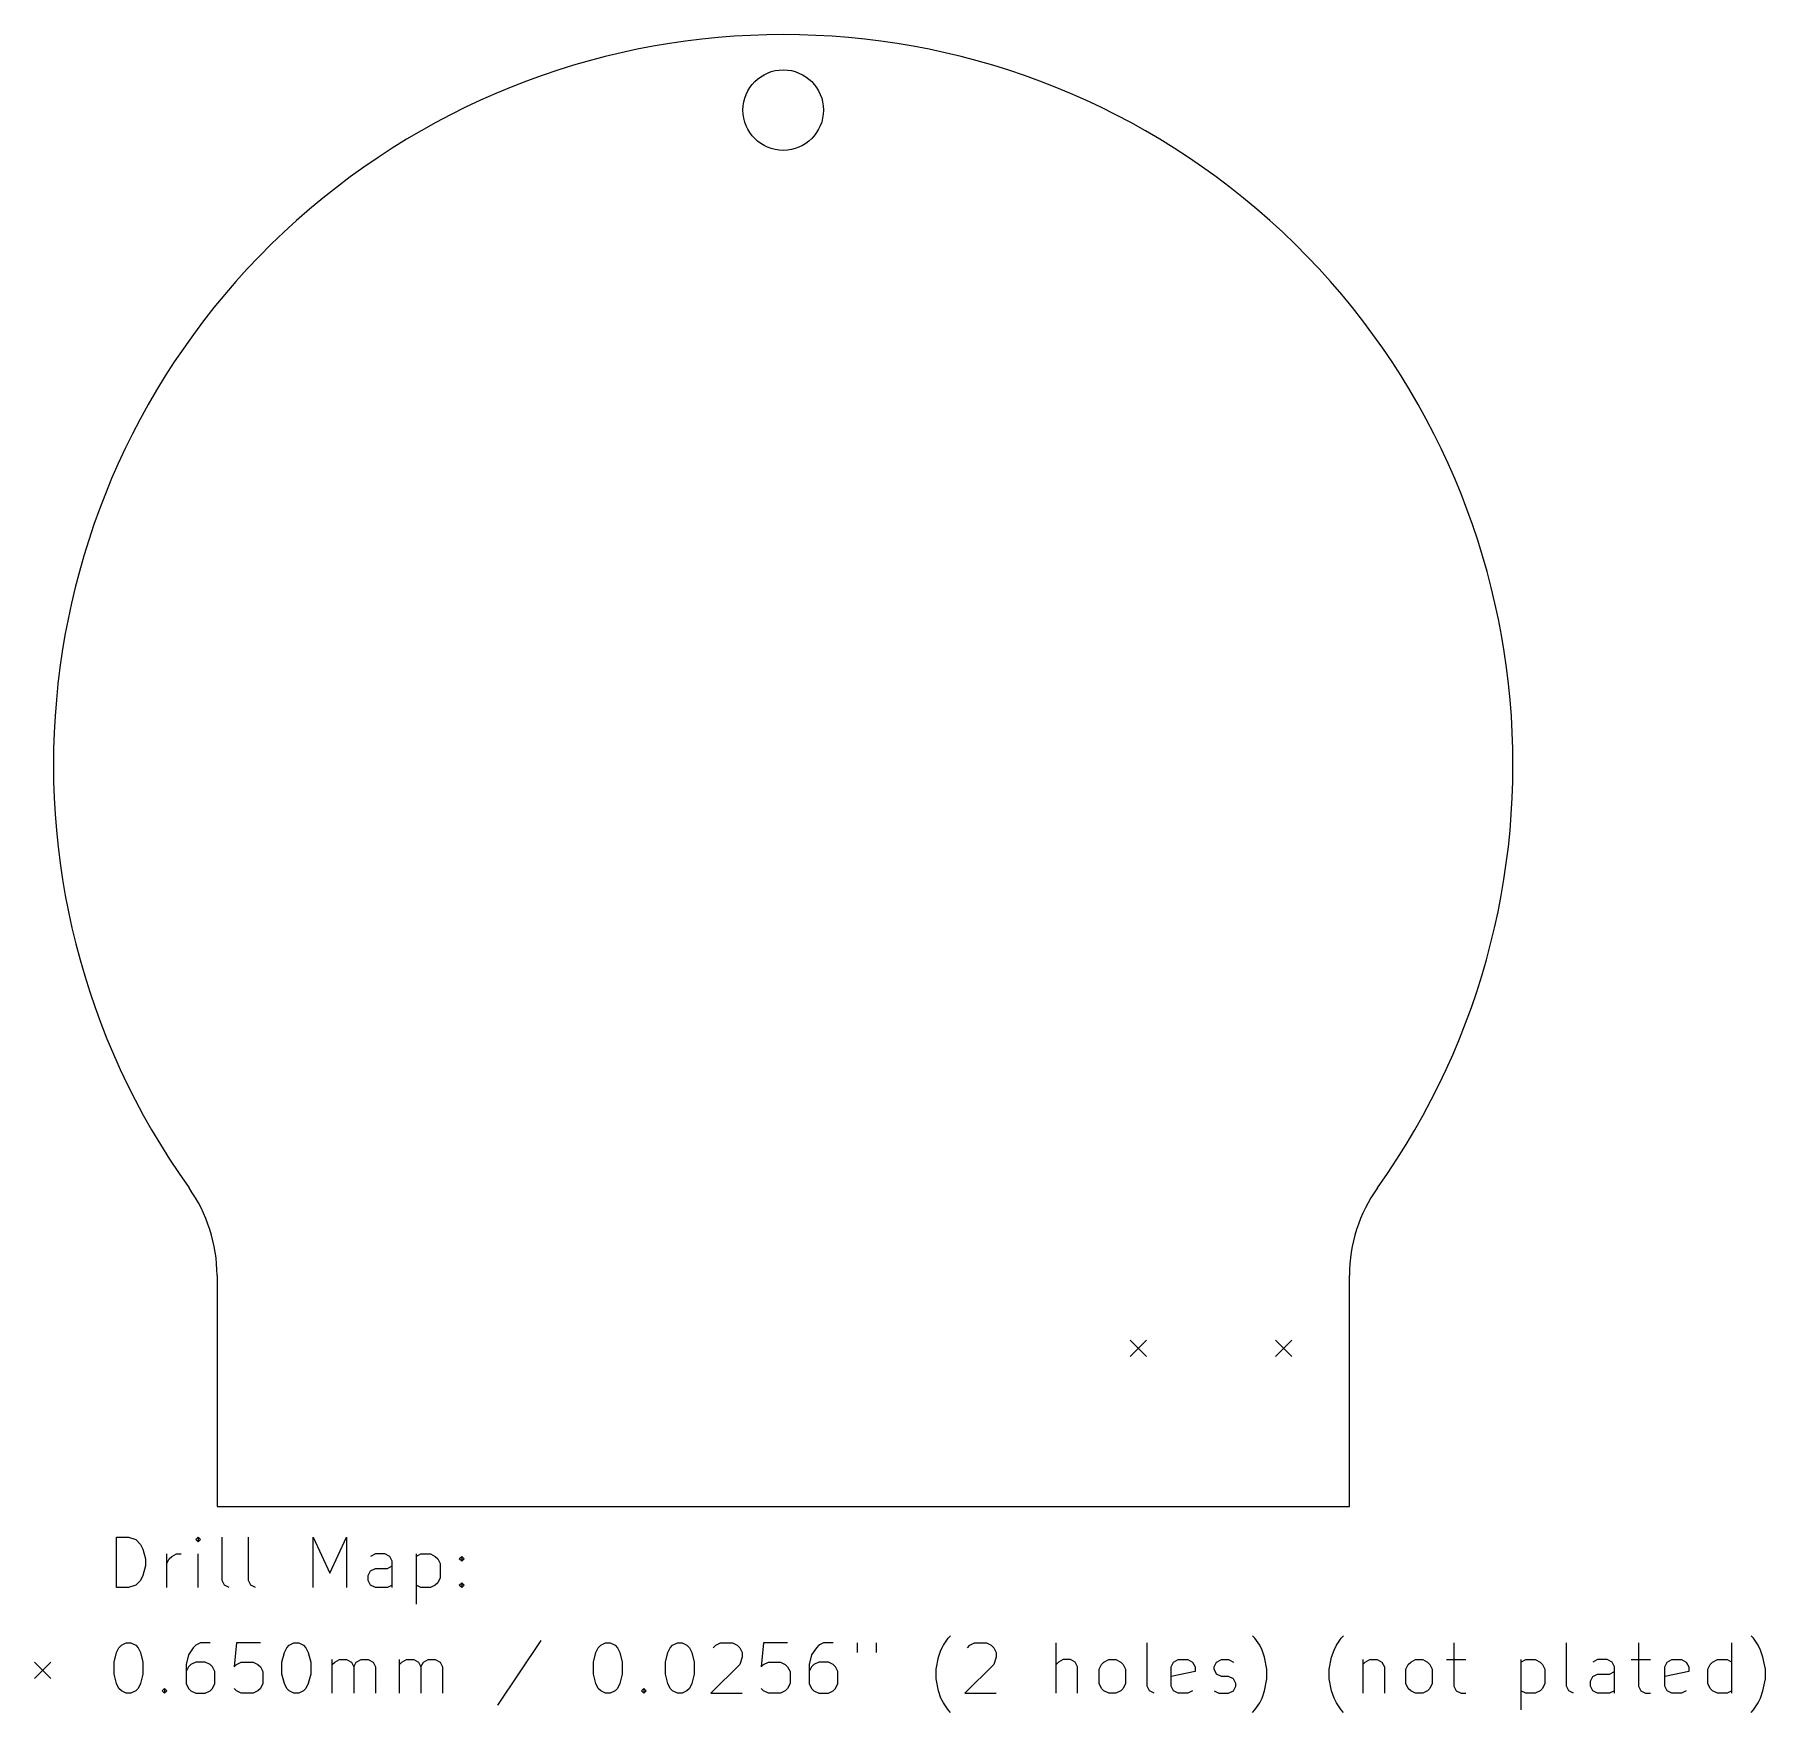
# Model space of a CAD drawing. Extents: x -29.8 to 39, y -37.7 to 29.
import ezdxf

# ---------------------------------------------------------------- set-up
doc = ezdxf.new("R2010")
doc.units = 0
doc.layers.add('BLACK', color=7, linetype='CONTINUOUS')

msp = doc.modelspace()

# ---------------------------------------------------------------- linework, layer by layer
at = {"layer": 'BLACK', "linetype": 'CONTINUOUS'}
for p, q in [((-22.5, -20.3163), (-22.5, -29.5)), ((22.5, -29.5), (22.5, -20.3163)), ((13.785, -22.885), (14.435, -23.535)), ((14.435, -22.885), (13.785, -23.535)), ((19.565, -22.885), (20.215, -23.535)), ((20.215, -22.885), (19.565, -23.535)), ((-22.5, -29.5), (22.5, -29.5)), ((-26.4922, -32.7148), (-26.4922, -30.7148)), ((-26.4922, -30.7148), (-26.016, -30.7148)), ((-26.016, -30.7148), (-25.7303, -30.8101)), ((-25.7303, -30.8101), (-25.5398, -31.0006)), ((-23.2541, -30.7148), (-23.3494, -30.8101)), ((-23.3494, -30.8101), (-23.2541, -30.9053)), ((-23.1589, -30.8101), (-23.2541, -30.7148)), ((-23.2541, -30.7148), (-23.2541, -30.9053)), ((-23.2541, -30.9053), (-23.1589, -30.8101)), ((-22.3018, -32.4291), (-22.3018, -30.7148)), ((-21.2541, -32.4291), (-21.2541, -30.7148)), ((-18.6827, -32.7148), (-18.6827, -30.7148)), ((-18.6827, -30.7148), (-18.016, -32.1434)), ((-18.016, -32.1434), (-17.3494, -30.7148)), ((-17.3494, -30.7148), (-17.3494, -32.7148)), ((-25.5398, -31.0006), (-25.4446, -31.191)), ((-25.4446, -31.191), (-25.3494, -31.572)), ((-25.3494, -31.572), (-25.3494, -31.8577)), ((-24.4922, -32.7148), (-24.4922, -31.3815)), ((-24.4922, -31.7625), (-24.397, -31.572)), ((-24.397, -31.572), (-24.3018, -31.4767)), ((-24.3018, -31.4767), (-24.1113, -31.3815)), ((-24.1113, -31.3815), (-23.9208, -31.3815)), ((-23.2541, -32.7148), (-23.2541, -31.3815)), ((-16.2065, -31.3815), (-16.397, -31.4767)), ((-15.8256, -31.3815), (-16.2065, -31.3815)), ((-15.6351, -31.4767), (-15.8256, -31.3815)), ((-15.5398, -31.6672), (-15.6351, -31.4767)), ((-14.5875, -31.3815), (-14.5875, -33.3815)), ((-14.5875, -31.4767), (-14.397, -31.3815)), ((-14.397, -31.3815), (-14.016, -31.3815)), ((-14.016, -31.3815), (-13.8256, -31.4767)), ((-13.8256, -31.4767), (-13.7303, -31.572)), ((-13.7303, -31.572), (-13.6351, -31.7625)), ((-12.8732, -31.572), (-12.7779, -31.4767)), ((-12.7779, -31.6672), (-12.8732, -31.572)), ((-12.7779, -31.4767), (-12.6827, -31.572)), ((-12.7779, -31.4767), (-12.7779, -31.6672)), ((-12.6827, -31.572), (-12.7779, -31.6672)), ((-25.4446, -32.2386), (-25.5398, -32.4291)), ((-25.3494, -31.8577), (-25.4446, -32.2386)), ((-16.4922, -32.2386), (-16.397, -32.0482)), ((-16.4922, -32.4291), (-16.4922, -32.2386)), ((-16.397, -32.0482), (-16.2065, -31.9529)), ((-16.2065, -31.9529), (-15.7303, -31.9529)), ((-15.7303, -31.9529), (-15.5398, -31.8577)), ((-15.5398, -32.7148), (-15.5398, -31.6672)), ((-13.6351, -31.7625), (-13.6351, -32.3339)), ((-26.016, -32.7148), (-26.4922, -32.7148)), ((-25.7303, -32.6196), (-26.016, -32.7148)), ((-25.5398, -32.4291), (-25.7303, -32.6196)), ((-22.2065, -32.6196), (-22.3018, -32.4291)), ((-22.016, -32.7148), (-22.2065, -32.6196)), ((-21.1589, -32.6196), (-21.2541, -32.4291)), ((-20.9684, -32.7148), (-21.1589, -32.6196)), ((-16.397, -32.6196), (-16.4922, -32.4291)), ((-16.2065, -32.7148), (-16.397, -32.6196)), ((-15.7303, -32.7148), (-16.2065, -32.7148)), ((-15.5398, -32.6196), (-15.7303, -32.7148)), ((-14.397, -32.7148), (-14.5875, -32.6196)), ((-14.016, -32.7148), (-14.397, -32.7148)), ((-13.8256, -32.6196), (-14.016, -32.7148)), ((-13.7303, -32.5244), (-13.8256, -32.6196)), ((-13.6351, -32.3339), (-13.7303, -32.5244)), ((-12.8732, -32.6196), (-12.7779, -32.5244)), ((-12.7779, -32.7148), (-12.8732, -32.6196)), ((-12.7779, -32.5244), (-12.6827, -32.6196)), ((-12.7779, -32.5244), (-12.7779, -32.7148)), ((-12.6827, -32.6196), (-12.7779, -32.7148)), ((-26.397, -35.1053), (-26.3018, -35.0101)), ((-26.3018, -35.0101), (-26.1113, -34.9148)), ((-26.1113, -34.9148), (-25.9208, -34.9148)), ((-25.9208, -34.9148), (-25.7303, -35.0101)), ((-25.7303, -35.0101), (-25.6351, -35.1053)), ((-23.3494, -35.0101), (-23.4446, -35.1053)), ((-23.1589, -34.9148), (-23.3494, -35.0101)), ((-22.7779, -34.9148), (-23.1589, -34.9148)), ((-21.7303, -34.9148), (-21.8256, -35.8672)), ((-20.7779, -34.9148), (-21.7303, -34.9148)), ((-19.7303, -35.1053), (-19.6351, -35.0101)), ((-19.6351, -35.0101), (-19.4446, -34.9148)), ((-19.4446, -34.9148), (-19.2541, -34.9148)), ((-19.2541, -34.9148), (-19.0637, -35.0101)), ((-19.0637, -35.0101), (-18.9684, -35.1053)), ((-9.63509, -34.8196), (-11.3494, -37.391)), ((-7.34937, -35.1053), (-7.25413, -35.0101)), ((-7.25413, -35.0101), (-7.06366, -34.9148)), ((-7.06366, -34.9148), (-6.87318, -34.9148)), ((-6.87318, -34.9148), (-6.6827, -35.0101)), ((-6.6827, -35.0101), (-6.58747, -35.1053)), ((-4.49223, -35.1053), (-4.39699, -35.0101)), ((-4.39699, -35.0101), (-4.20651, -34.9148)), ((-4.20651, -34.9148), (-4.01604, -34.9148)), ((-4.01604, -34.9148), (-3.82556, -35.0101)), ((-3.82556, -35.0101), (-3.73032, -35.1053)), ((-2.77794, -35.1053), (-2.6827, -35.0101)), ((-2.6827, -35.0101), (-2.49223, -34.9148)), ((-2.49223, -34.9148), (-2.01604, -34.9148)), ((-2.01604, -34.9148), (-1.82556, -35.0101)), ((-1.82556, -35.0101), (-1.73032, -35.1053)), ((-0.77794, -34.9148), (-0.87318, -35.8672)), ((0.17444, -34.9148), (-0.77794, -34.9148)), ((1.41253, -35.0101), (1.31729, -35.1053)), ((1.60301, -34.9148), (1.41253, -35.0101)), ((1.98396, -34.9148), (1.60301, -34.9148)), ((2.93634, -34.9148), (2.93634, -35.2958)), ((3.69825, -34.9148), (3.69825, -35.2958)), ((6.26968, -35.2006), (6.36491, -35.0101)), ((6.36491, -35.0101), (6.55539, -34.7244)), ((6.55539, -34.7244), (6.65063, -34.6291)), ((7.31729, -35.1053), (7.41253, -35.0101)), ((7.41253, -35.0101), (7.60301, -34.9148)), ((7.60301, -34.9148), (8.0792, -34.9148)), ((8.0792, -34.9148), (8.26968, -35.0101)), ((8.26968, -35.0101), (8.36491, -35.1053)), ((10.8411, -36.9148), (10.8411, -34.9148)), ((14.4602, -36.6291), (14.4602, -34.9148)), ((18.7459, -34.7244), (18.6506, -34.6291)), ((18.9363, -35.0101), (18.7459, -34.7244)), ((19.0316, -35.2006), (18.9363, -35.0101)), ((21.8887, -35.2006), (21.984, -35.0101)), ((21.984, -35.0101), (22.1744, -34.7244)), ((22.1744, -34.7244), (22.2697, -34.6291)), ((26.6506, -34.9148), (26.6506, -36.6291)), ((31.1268, -36.6291), (31.1268, -34.9148)), ((33.984, -34.9148), (33.984, -36.6291)), ((37.6983, -36.9148), (37.6983, -34.9148)), ((38.5554, -34.7244), (38.4602, -34.6291)), ((38.7459, -35.0101), (38.5554, -34.7244)), ((38.8411, -35.2006), (38.7459, -35.0101)), ((-29.75, -35.675), (-29.1, -36.325)), ((-29.1, -35.675), (-29.75, -36.325)), ((-26.5875, -35.6767), (-26.4922, -35.2958)), ((-26.5875, -36.1529), (-26.5875, -35.6767)), ((-26.4922, -35.2958), (-26.397, -35.1053)), ((-25.6351, -35.1053), (-25.5398, -35.2958)), ((-25.5398, -35.2958), (-25.4446, -35.6767)), ((-25.4446, -35.6767), (-25.4446, -36.1529)), ((-23.6351, -35.391), (-23.7303, -35.772)), ((-23.4446, -35.1053), (-23.6351, -35.391)), ((-23.3494, -35.6767), (-23.5398, -35.772)), ((-22.9684, -35.6767), (-23.3494, -35.6767)), ((-22.7779, -35.772), (-22.9684, -35.6767)), ((-21.7303, -35.772), (-21.5398, -35.6767)), ((-21.5398, -35.6767), (-21.0637, -35.6767)), ((-21.0637, -35.6767), (-20.8732, -35.772)), ((-19.9208, -35.6767), (-19.8256, -35.2958)), ((-19.9208, -36.1529), (-19.9208, -35.6767)), ((-19.8256, -35.2958), (-19.7303, -35.1053)), ((-18.9684, -35.1053), (-18.8732, -35.2958)), ((-18.8732, -35.2958), (-18.7779, -35.6767)), ((-18.7779, -35.6767), (-18.7779, -36.1529)), ((-17.9208, -36.9148), (-17.9208, -35.5815)), ((-17.9208, -35.772), (-17.8256, -35.6767)), ((-17.8256, -35.6767), (-17.6351, -35.5815)), ((-17.6351, -35.5815), (-17.3494, -35.5815)), ((-17.3494, -35.5815), (-17.1589, -35.6767)), ((-17.1589, -35.6767), (-17.0637, -35.8672)), ((-17.0637, -35.8672), (-16.9684, -35.6767)), ((-16.9684, -35.6767), (-16.7779, -35.5815)), ((-16.7779, -35.5815), (-16.4922, -35.5815)), ((-16.4922, -35.5815), (-16.3018, -35.6767)), ((-16.3018, -35.6767), (-16.2065, -35.8672)), ((-15.2541, -36.9148), (-15.2541, -35.5815)), ((-15.2541, -35.772), (-15.1589, -35.6767)), ((-15.1589, -35.6767), (-14.9684, -35.5815)), ((-14.9684, -35.5815), (-14.6827, -35.5815)), ((-14.6827, -35.5815), (-14.4922, -35.6767)), ((-14.4922, -35.6767), (-14.397, -35.8672)), ((-14.397, -35.8672), (-14.3018, -35.6767)), ((-14.3018, -35.6767), (-14.1113, -35.5815)), ((-14.1113, -35.5815), (-13.8256, -35.5815)), ((-13.8256, -35.5815), (-13.6351, -35.6767)), ((-13.6351, -35.6767), (-13.5398, -35.8672)), ((-7.53985, -35.6767), (-7.44461, -35.2958)), ((-7.53985, -36.1529), (-7.53985, -35.6767)), ((-7.44461, -35.2958), (-7.34937, -35.1053)), ((-6.58747, -35.1053), (-6.49223, -35.2958)), ((-6.49223, -35.2958), (-6.39699, -35.6767)), ((-6.39699, -35.6767), (-6.39699, -36.1529)), ((-4.6827, -35.6767), (-4.58747, -35.2958)), ((-4.6827, -36.1529), (-4.6827, -35.6767)), ((-4.58747, -35.2958), (-4.49223, -35.1053)), ((-3.73032, -35.1053), (-3.63509, -35.2958)), ((-3.63509, -35.2958), (-3.53985, -35.6767)), ((-3.53985, -35.6767), (-3.53985, -36.1529)), ((-1.73032, -35.1053), (-1.63509, -35.2958)), ((-1.63509, -35.4863), (-1.73032, -35.772)), ((-1.63509, -35.2958), (-1.63509, -35.4863)), ((-0.77794, -35.772), (-0.58747, -35.6767)), ((-0.58747, -35.6767), (-0.11128, -35.6767)), ((-0.11128, -35.6767), (0.0792, -35.772)), ((1.12682, -35.391), (1.03158, -35.772)), ((1.31729, -35.1053), (1.12682, -35.391)), ((1.41253, -35.6767), (1.22206, -35.772)), ((1.79348, -35.6767), (1.41253, -35.6767)), ((1.98396, -35.772), (1.79348, -35.6767)), ((6.0792, -35.9625), (6.17444, -35.4863)), ((6.17444, -35.4863), (6.26968, -35.2006)), ((8.36491, -35.1053), (8.46015, -35.2958)), ((8.46015, -35.4863), (8.36491, -35.772)), ((8.46015, -35.2958), (8.46015, -35.4863)), ((10.9363, -35.6767), (10.8411, -35.772)), ((11.1268, -35.5815), (10.9363, -35.6767)), ((11.4125, -35.5815), (11.1268, -35.5815)), ((11.603, -35.6767), (11.4125, -35.5815)), ((11.6982, -35.8672), (11.603, -35.6767)), ((12.6506, -35.772), (12.7459, -35.6767)), ((12.7459, -35.6767), (12.9363, -35.5815)), ((12.9363, -35.5815), (13.2221, -35.5815)), ((13.2221, -35.5815), (13.4125, -35.6767)), ((13.4125, -35.6767), (13.5078, -35.772)), ((15.4125, -35.8672), (15.5078, -35.6767)), ((15.5078, -35.6767), (15.6982, -35.5815)), ((15.6982, -35.5815), (16.0792, -35.5815)), ((16.0792, -35.5815), (16.2697, -35.6767)), ((16.2697, -35.6767), (16.3649, -35.8672)), ((17.1268, -35.8672), (17.2221, -35.6767)), ((17.2221, -35.6767), (17.4125, -35.5815)), ((17.4125, -35.5815), (17.6982, -35.5815)), ((17.6982, -35.5815), (17.8887, -35.6767)), ((19.1268, -35.4863), (19.0316, -35.2006)), ((19.2221, -35.9625), (19.1268, -35.4863)), ((21.6982, -35.9625), (21.7935, -35.4863)), ((21.7935, -35.4863), (21.8887, -35.2006)), ((23.0316, -35.5815), (23.0316, -36.9148)), ((23.0316, -35.772), (23.1268, -35.6767)), ((23.1268, -35.6767), (23.3173, -35.5815)), ((23.3173, -35.5815), (23.603, -35.5815)), ((23.603, -35.5815), (23.7935, -35.6767)), ((23.7935, -35.6767), (23.8887, -35.8672)), ((24.8411, -35.772), (24.9363, -35.6767)), ((24.9363, -35.6767), (25.1268, -35.5815)), ((25.1268, -35.5815), (25.4125, -35.5815)), ((25.4125, -35.5815), (25.603, -35.6767)), ((25.603, -35.6767), (25.6982, -35.772)), ((26.3649, -35.5815), (27.1268, -35.5815)), ((29.3173, -35.5815), (29.3173, -37.5815)), ((29.3173, -35.6767), (29.5078, -35.5815)), ((29.5078, -35.5815), (29.8887, -35.5815)), ((29.8887, -35.5815), (30.0792, -35.6767)), ((30.0792, -35.6767), (30.1744, -35.772)), ((32.3649, -35.5815), (32.1744, -35.6767)), ((32.7459, -35.5815), (32.3649, -35.5815)), ((32.9363, -35.6767), (32.7459, -35.5815)), ((33.0316, -35.8672), (32.9363, -35.6767)), ((33.6983, -35.5815), (34.4602, -35.5815)), ((35.0316, -35.8672), (35.1268, -35.6767)), ((35.1268, -35.6767), (35.3173, -35.5815)), ((35.3173, -35.5815), (35.6983, -35.5815)), ((35.6983, -35.5815), (35.8887, -35.6767)), ((35.8887, -35.6767), (35.984, -35.8672)), ((36.8411, -35.772), (36.9363, -35.6767)), ((36.9363, -35.6767), (37.1268, -35.5815)), ((37.1268, -35.5815), (37.5078, -35.5815)), ((37.5078, -35.5815), (37.6983, -35.6767)), ((38.9363, -35.4863), (38.8411, -35.2006)), ((39.0316, -35.9625), (38.9363, -35.4863)), ((-26.4922, -36.5339), (-26.5875, -36.1529)), ((-25.4446, -36.1529), (-25.5398, -36.5339)), ((-23.7303, -35.772), (-23.7303, -36.5339)), ((-23.6351, -35.8672), (-23.7303, -36.0577)), ((-23.5398, -35.772), (-23.6351, -35.8672)), ((-22.6827, -35.8672), (-22.7779, -35.772)), ((-22.5875, -36.0577), (-22.6827, -35.8672)), ((-22.5875, -36.5339), (-22.5875, -36.0577)), ((-21.8256, -35.8672), (-21.7303, -35.772)), ((-20.8732, -35.772), (-20.7779, -35.8672)), ((-20.7779, -35.8672), (-20.6827, -36.0577)), ((-20.6827, -36.0577), (-20.6827, -36.5339)), ((-19.8256, -36.5339), (-19.9208, -36.1529)), ((-18.7779, -36.1529), (-18.8732, -36.5339)), ((-17.0637, -35.8672), (-17.0637, -36.9148)), ((-16.2065, -35.8672), (-16.2065, -36.9148)), ((-14.397, -35.8672), (-14.397, -36.9148)), ((-13.5398, -35.8672), (-13.5398, -36.9148)), ((-7.44461, -36.5339), (-7.53985, -36.1529)), ((-6.39699, -36.1529), (-6.49223, -36.5339)), ((-4.58747, -36.5339), (-4.6827, -36.1529)), ((-3.53985, -36.1529), (-3.63509, -36.5339)), ((-1.73032, -35.772), (-2.87318, -36.9148)), ((-0.87318, -35.8672), (-0.77794, -35.772)), ((0.0792, -35.772), (0.17444, -35.8672)), ((0.17444, -35.8672), (0.26967, -36.0577)), ((0.26967, -36.0577), (0.26967, -36.5339)), ((1.03158, -35.772), (1.03158, -36.5339)), ((1.12682, -35.8672), (1.03158, -36.0577)), ((1.22206, -35.772), (1.12682, -35.8672)), ((2.0792, -35.8672), (1.98396, -35.772)), ((2.17444, -36.0577), (2.0792, -35.8672)), ((2.17444, -36.5339), (2.17444, -36.0577)), ((6.0792, -36.3434), (6.0792, -35.9625)), ((6.17444, -36.8196), (6.0792, -36.3434)), ((8.36491, -35.772), (7.22206, -36.9148)), ((11.6982, -36.9148), (11.6982, -35.8672)), ((12.5554, -35.9625), (12.6506, -35.772)), ((12.5554, -36.5339), (12.5554, -35.9625)), ((13.5078, -35.772), (13.603, -35.9625)), ((13.603, -35.9625), (13.603, -36.5339)), ((15.4125, -36.6291), (15.4125, -35.8672)), ((16.3649, -36.0577), (15.4125, -36.2482)), ((16.3649, -35.8672), (16.3649, -36.0577)), ((17.1268, -35.9625), (17.1268, -35.8672)), ((17.2221, -36.1529), (17.1268, -35.9625)), ((17.4125, -36.2482), (17.2221, -36.1529)), ((17.6982, -36.2482), (17.4125, -36.2482)), ((17.8887, -36.3434), (17.6982, -36.2482)), ((17.984, -36.5339), (17.8887, -36.3434)), ((19.1268, -36.8196), (19.2221, -36.3434)), ((19.2221, -36.3434), (19.2221, -35.9625)), ((21.6982, -36.3434), (21.6982, -35.9625)), ((21.7935, -36.8196), (21.6982, -36.3434)), ((23.8887, -35.8672), (23.8887, -36.9148)), ((24.7459, -35.9625), (24.8411, -35.772)), ((24.7459, -36.5339), (24.7459, -35.9625)), ((25.6982, -35.772), (25.7935, -35.9625)), ((25.7935, -35.9625), (25.7935, -36.5339)), ((30.1744, -35.772), (30.2697, -35.9625)), ((30.2697, -35.9625), (30.2697, -36.5339)), ((32.0792, -36.4386), (32.1744, -36.2482)), ((32.0792, -36.6291), (32.0792, -36.4386)), ((32.1744, -36.2482), (32.3649, -36.1529)), ((32.3649, -36.1529), (32.8411, -36.1529)), ((32.8411, -36.1529), (33.0316, -36.0577)), ((33.0316, -36.9148), (33.0316, -35.8672)), ((35.0316, -36.6291), (35.0316, -35.8672)), ((35.984, -36.0577), (35.0316, -36.2482)), ((35.984, -35.8672), (35.984, -36.0577)), ((36.7459, -35.9625), (36.8411, -35.772)), ((36.7459, -36.5339), (36.7459, -35.9625)), ((38.9363, -36.8196), (39.0316, -36.3434)), ((39.0316, -36.3434), (39.0316, -35.9625)), ((-26.397, -36.7244), (-26.4922, -36.5339)), ((-26.3018, -36.8196), (-26.397, -36.7244)), ((-26.1113, -36.9148), (-26.3018, -36.8196)), ((-25.9208, -36.9148), (-26.1113, -36.9148)), ((-25.7303, -36.8196), (-25.9208, -36.9148)), ((-25.6351, -36.7244), (-25.7303, -36.8196)), ((-25.5398, -36.5339), (-25.6351, -36.7244)), ((-24.6827, -36.8196), (-24.5875, -36.7244)), ((-24.5875, -36.9148), (-24.6827, -36.8196)), ((-24.5875, -36.7244), (-24.4922, -36.8196)), ((-24.5875, -36.7244), (-24.5875, -36.9148)), ((-24.4922, -36.8196), (-24.5875, -36.9148)), ((-23.7303, -36.5339), (-23.6351, -36.7244)), ((-23.6351, -36.7244), (-23.5398, -36.8196)), ((-23.5398, -36.8196), (-23.3494, -36.9148)), ((-23.3494, -36.9148), (-22.9684, -36.9148)), ((-22.9684, -36.9148), (-22.7779, -36.8196)), ((-22.7779, -36.8196), (-22.6827, -36.7244)), ((-22.6827, -36.7244), (-22.5875, -36.5339)), ((-21.7303, -36.8196), (-21.8256, -36.7244)), ((-21.5398, -36.9148), (-21.7303, -36.8196)), ((-21.0637, -36.9148), (-21.5398, -36.9148)), ((-20.8732, -36.8196), (-21.0637, -36.9148)), ((-20.7779, -36.7244), (-20.8732, -36.8196)), ((-20.6827, -36.5339), (-20.7779, -36.7244)), ((-19.7303, -36.7244), (-19.8256, -36.5339)), ((-19.6351, -36.8196), (-19.7303, -36.7244)), ((-19.4446, -36.9148), (-19.6351, -36.8196)), ((-19.2541, -36.9148), (-19.4446, -36.9148)), ((-19.0637, -36.8196), (-19.2541, -36.9148)), ((-18.9684, -36.7244), (-19.0637, -36.8196)), ((-18.8732, -36.5339), (-18.9684, -36.7244)), ((-7.34937, -36.7244), (-7.44461, -36.5339)), ((-7.25413, -36.8196), (-7.34937, -36.7244)), ((-7.06366, -36.9148), (-7.25413, -36.8196)), ((-6.87318, -36.9148), (-7.06366, -36.9148)), ((-6.6827, -36.8196), (-6.87318, -36.9148)), ((-6.58747, -36.7244), (-6.6827, -36.8196)), ((-6.49223, -36.5339), (-6.58747, -36.7244)), ((-5.63509, -36.8196), (-5.53985, -36.7244)), ((-5.53985, -36.9148), (-5.63509, -36.8196)), ((-5.53985, -36.7244), (-5.44461, -36.8196)), ((-5.53985, -36.7244), (-5.53985, -36.9148)), ((-5.44461, -36.8196), (-5.53985, -36.9148)), ((-4.49223, -36.7244), (-4.58747, -36.5339)), ((-4.39699, -36.8196), (-4.49223, -36.7244)), ((-4.20651, -36.9148), (-4.39699, -36.8196)), ((-4.01604, -36.9148), (-4.20651, -36.9148)), ((-3.82556, -36.8196), (-4.01604, -36.9148)), ((-3.73032, -36.7244), (-3.82556, -36.8196)), ((-3.63509, -36.5339), (-3.73032, -36.7244)), ((-2.87318, -36.9148), (-1.63509, -36.9148)), ((-0.77794, -36.8196), (-0.87318, -36.7244)), ((-0.58747, -36.9148), (-0.77794, -36.8196)), ((-0.11128, -36.9148), (-0.58747, -36.9148)), ((0.0792, -36.8196), (-0.11128, -36.9148)), ((0.17444, -36.7244), (0.0792, -36.8196)), ((0.26967, -36.5339), (0.17444, -36.7244)), ((1.03158, -36.5339), (1.12682, -36.7244)), ((1.12682, -36.7244), (1.22206, -36.8196)), ((1.22206, -36.8196), (1.41253, -36.9148)), ((1.41253, -36.9148), (1.79348, -36.9148)), ((1.79348, -36.9148), (1.98396, -36.8196)), ((1.98396, -36.8196), (2.0792, -36.7244)), ((2.0792, -36.7244), (2.17444, -36.5339)), ((6.26968, -37.1053), (6.17444, -36.8196)), ((6.36491, -37.2958), (6.26968, -37.1053)), ((7.22206, -36.9148), (8.46015, -36.9148)), ((12.6506, -36.7244), (12.5554, -36.5339)), ((12.7459, -36.8196), (12.6506, -36.7244)), ((12.9363, -36.9148), (12.7459, -36.8196)), ((13.2221, -36.9148), (12.9363, -36.9148)), ((13.4125, -36.8196), (13.2221, -36.9148)), ((13.5078, -36.7244), (13.4125, -36.8196)), ((13.603, -36.5339), (13.5078, -36.7244)), ((14.5554, -36.8196), (14.4602, -36.6291)), ((14.7459, -36.9148), (14.5554, -36.8196)), ((15.5078, -36.8196), (15.4125, -36.6291)), ((15.6982, -36.9148), (15.5078, -36.8196)), ((16.0792, -36.9148), (15.6982, -36.9148)), ((16.2697, -36.8196), (16.0792, -36.9148)), ((17.1268, -36.8196), (17.3173, -36.9148)), ((17.3173, -36.9148), (17.6982, -36.9148)), ((17.6982, -36.9148), (17.8887, -36.8196)), ((17.8887, -36.8196), (17.984, -36.6291)), ((17.984, -36.6291), (17.984, -36.5339)), ((18.9363, -37.2958), (19.0316, -37.1053)), ((19.0316, -37.1053), (19.1268, -36.8196)), ((21.8887, -37.1053), (21.7935, -36.8196)), ((21.984, -37.2958), (21.8887, -37.1053)), ((24.8411, -36.7244), (24.7459, -36.5339)), ((24.9363, -36.8196), (24.8411, -36.7244)), ((25.1268, -36.9148), (24.9363, -36.8196)), ((25.4125, -36.9148), (25.1268, -36.9148)), ((25.603, -36.8196), (25.4125, -36.9148)), ((25.6982, -36.7244), (25.603, -36.8196)), ((25.7935, -36.5339), (25.6982, -36.7244)), ((26.6506, -36.6291), (26.7459, -36.8196)), ((26.7459, -36.8196), (26.9363, -36.9148)), ((26.9363, -36.9148), (27.1268, -36.9148)), ((29.5078, -36.9148), (29.3173, -36.8196)), ((29.8887, -36.9148), (29.5078, -36.9148)), ((30.0792, -36.8196), (29.8887, -36.9148)), ((30.1744, -36.7244), (30.0792, -36.8196)), ((30.2697, -36.5339), (30.1744, -36.7244)), ((31.2221, -36.8196), (31.1268, -36.6291)), ((31.4125, -36.9148), (31.2221, -36.8196)), ((32.1744, -36.8196), (32.0792, -36.6291)), ((32.3649, -36.9148), (32.1744, -36.8196)), ((32.8411, -36.9148), (32.3649, -36.9148)), ((33.0316, -36.8196), (32.8411, -36.9148)), ((33.984, -36.6291), (34.0792, -36.8196)), ((34.0792, -36.8196), (34.2697, -36.9148)), ((34.2697, -36.9148), (34.4602, -36.9148)), ((35.1268, -36.8196), (35.0316, -36.6291)), ((35.3173, -36.9148), (35.1268, -36.8196)), ((35.6983, -36.9148), (35.3173, -36.9148)), ((35.8887, -36.8196), (35.6983, -36.9148)), ((36.8411, -36.7244), (36.7459, -36.5339)), ((36.9363, -36.8196), (36.8411, -36.7244)), ((37.1268, -36.9148), (36.9363, -36.8196)), ((37.5078, -36.9148), (37.1268, -36.9148)), ((37.6983, -36.8196), (37.5078, -36.9148)), ((38.7459, -37.2958), (38.8411, -37.1053)), ((38.8411, -37.1053), (38.9363, -36.8196)), ((6.55539, -37.5815), (6.36491, -37.2958)), ((6.65063, -37.6767), (6.55539, -37.5815)), ((18.6506, -37.6767), (18.7459, -37.5815)), ((18.7459, -37.5815), (18.9363, -37.2958)), ((22.1744, -37.5815), (21.984, -37.2958)), ((22.2697, -37.6767), (22.1744, -37.5815)), ((38.4602, -37.6767), (38.5554, -37.5815)), ((38.5554, -37.5815), (38.7459, -37.2958))]:
    msp.add_line(p, q, dxfattribs=at)
at = {"layer": 'BLACK'}
msp.add_circle((0, 26), 1.6, dxfattribs=at)
for centre, radius, start, end in [((0, 0), 29, -35.4832, 215.483), ((-28.5, -20.3162), 5.99997, -0.0000859, 35.4833), ((28.5, -20.3163), 5.99999, 144.517, 180)]:
    msp.add_arc(centre, radius, start, end, dxfattribs=at)

doc.saveas('drawing.dxf')
